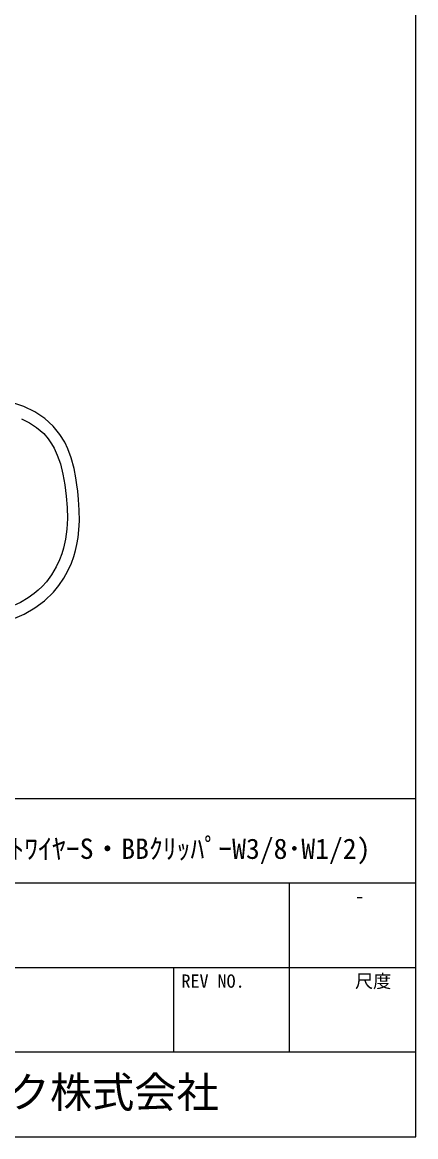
# Model space of a CAD drawing. Units: millimetres on the paper. Extents: x -142 to 140, y -97 to 98.
# Drawn here: x 107.7 to 140.3, y -96.7 to -4.3 of the extents above; entities that cross this region are included whole.
import ezdxf
from ezdxf.enums import TextEntityAlignment as Align

# ---------------------------------------------------------------- set-up
doc = ezdxf.new("R2010")
doc.units = ezdxf.units.MM
doc.layers.add('0-0_文字･図枠･寸法', color=7, linetype='Continuous')
doc.layers.add('0-2_BBカチットワイヤー', color=7, linetype='Continuous')
doc.styles.add('ＭＳ ゴシック', font='')
doc.styles.get('ＭＳ ゴシック').set_extended_font_data('MS Gothic')

msp = doc.modelspace()

# ---------------------------------------------------------------- linework, layer by layer
at = {"layer": '0-0_文字･図枠･寸法'}
for p, q in [((140.35, -24.406), (140.35, 98.344)), ((140.35, -96.656), (140.35, -24.406)), ((140.35, -75.656), (61.85, -75.656)), ((129.85, -75.656), (129.85, -89.656)), ((140.35, -82.656), (61.85, -82.656)), ((120.25, -82.656), (120.25, -89.656)), ((140.35, -89.656), (30.35, -89.656)), ((-141.65, -96.656), (140.35, -96.656))]:
    msp.add_line(p, q, dxfattribs=at)
msp.add_lwpolyline([(140.35, -68.656), (30.35, -68.656), (30.35, -96.656)], dxfattribs=at)
at = {"layer": '0-2_BBカチットワイヤー'}
for points in [[(106.911, -53.768), (107.876, -53.336), (108.76, -52.828), (109.557, -52.241), (110.301, -51.529), (110.754, -50.98), (111.163, -50.374), (111.504, -49.754), (111.794, -49.109), (111.986, -48.579), (112.134, -48.075), (112.252, -47.563), (112.349, -46.992), (112.418, -46.37), (112.457, -45.616), (112.449, -44.735), (112.393, -43.85), (112.323, -43.147), (112.257, -42.626), (112.167, -42.049), (112.013, -41.281), (111.771, -40.386), (111.5, -39.651), (111.239, -39.105), (110.84, -38.452), (110.287, -37.765), (109.597, -37.133), (108.778, -36.59), (107.839, -36.141), (106.778, -35.79)], [(107.663, -37.15), (108.331, -37.485), (108.912, -37.868), (109.499, -38.386), (109.871, -38.818), (110.16, -39.235), (110.37, -39.601), (110.63, -40.169), (110.881, -40.897), (111.091, -41.743), (111.248, -42.631), (111.362, -43.556), (111.437, -44.504), (111.46, -45.425), (111.421, -46.306), (111.314, -47.145), (111.152, -47.875), (111.005, -48.361), (110.821, -48.845), (110.544, -49.437), (110.154, -50.095), (109.732, -50.661)], [(109.732, -50.661), (109.38, -51.048), (109.043, -51.366), (108.704, -51.644), (108.224, -51.984), (107.566, -52.371), (106.711, -52.772), (105.646, -53.149), (104.369, -53.462), (102.893, -53.667), (101.662, -53.717), (100.338, -53.646), (99.438, -53.523), (98.541, -53.326), (98.004, -53.146)]]:
    msp.add_lwpolyline(points, dxfattribs=at)

# ---------------------------------------------------------------- texts
at = {"layer": '0-0_文字･図枠･寸法', "style": 'ＭＳ ゴシック'}
for s, height, p in [('天井落下防止金具取付イメージ図(BBｶﾁｯﾄﾜｲﾔｰS・BBｸﾘｯﾊﾟｰW3/8･W1/2)', 1.686, (65.35, -74.137)), ('-', 1.1, (135.33, -77.588)), ('尺度', 1.1, (135.319, -84.639)), ('REV NO.', 1.1, (120.925, -84.639)), ('日栄インテック株式会社', 2.566, (85.514, -95.02))]:
    msp.add_text(s, height=height, dxfattribs=at).set_placement(p, align=Align.BOTTOM_LEFT)

doc.saveas('drawing.dxf')
